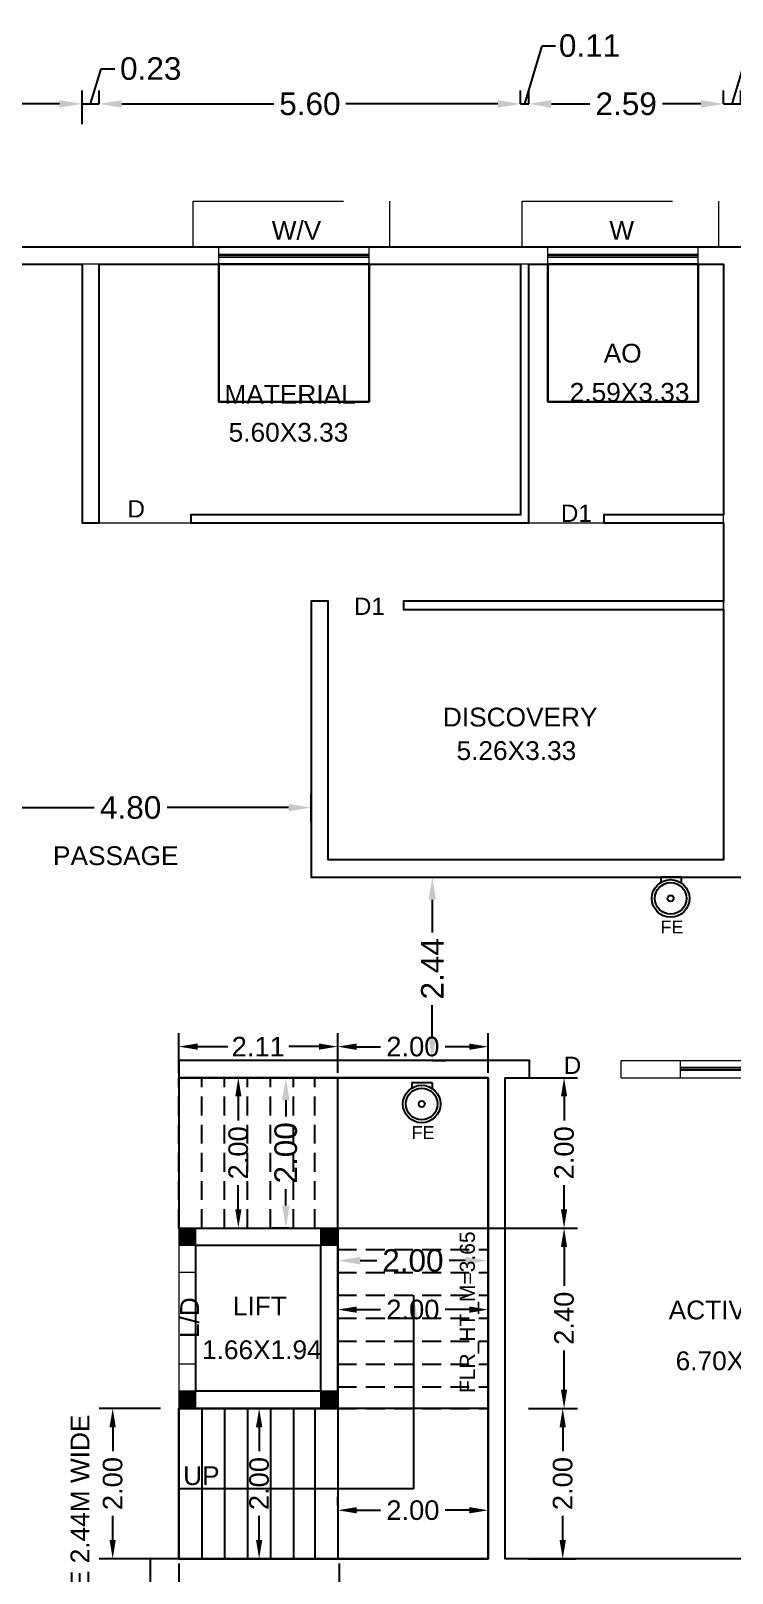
# Model space of a CAD drawing. Header units: metres. Extents: x -278 to 15491, y -352 to 277.
# Drawn here: x 15278.71 to 15288.04, y -315.56 to -295.05 of the extents above; entities that cross this region are included whole.
import ezdxf

# ---------------------------------------------------------------- set-up
doc = ezdxf.new("R2010")
doc.units = ezdxf.units.M
doc.header["$MEASUREMENT"] = 0
doc.linetypes.add('CABLIN', pattern=[0.35, 0.25, -0.1])
doc.linetypes.add('DASHED2', pattern=[0.375, 0.25, -0.125])
for name, color, linetype in [('0 @ 1', 7, 'Continuous'), ('BLK_1_FLR_0_CARPET_AREA', 10, 'Continuous'), ('BLK_1_FLR_0_LIFT', 30, 'Continuous'), ('BLK_1_FLR_0_STAIR_1', 1, 'Continuous'), ('BLK_1_FLR_0_STAIR_1_LANDING_2', 30, 'Continuous')]:
    doc.layers.add(name, color=color, linetype=linetype)
doc.layers.add('BLK_1_FLR_0_BLT_UP_AREA', color=26, linetype='Continuous', plot=False)
for name, color, linetype, lineweight in [('BLK_1_FLR_0_ROOM_1_LIGHT_VENTILATION_1', 232, 'Continuous', 30), ('BLK_1_FLR_0_STAIR_1_FLIGHT_1', 7, 'Continuous', 0), ('BLK_1_FLR_0_STAIR_1_FLIGHT_2', 7, 'Continuous', 0), ('BLK_1_FLR_0_STAIR_1_FLIGHT_3', 7, 'Continuous', 0), ('BLK_1_FLR_0_STAIR_1_LANDING_1', 7, 'Continuous', 0)]:
    doc.layers.add(name, color=color, linetype=linetype, lineweight=lineweight)
doc.styles.get("Standard").update_dxf_attribs({"font": 'arial.ttf'})
doc.dimstyles.new('Annotative', dxfattribs={"dimscale": 0, "dimtxt": 0.3, "dimasz": 0.3, "dimexe": 0.18, "dimexo": 0.0625, "dimgap": 0.09, "dimtad": 0, "dimzin": 0, "dimdsep": 46, "dimtxsty": 'Standard', "dimcen": 0.09, "dimadec": 0, "dimazin": 0, "dimtfac": 1, "dimtofl": 0, "dimtmove": 0, "dimatfit": 3, "dimfxl": 0, "dimtolj": 1, "dimtzin": 0, "dimarcsym": 0})
doc.dimstyles.get("Standard").update_dxf_attribs({"dimtxt": 0.26, "dimasz": 0.25, "dimexe": 0.18, "dimexo": 0.0625, "dimgap": 0.09, "dimtad": 0, "dimzin": 0, "dimdsep": 46, "dimtxsty": 'Standard', "dimcen": 0.09, "dimadec": 0, "dimazin": 0, "dimtfac": 1, "dimtofl": 0, "dimtmove": 0, "dimatfit": 3, "dimfxl": 0, "dimtolj": 1, "dimtzin": 0, "dimarcsym": 0})
doc.dimstyles.new('Standard$0', dxfattribs={"dimtxt": 0.5, "dimasz": 0.5, "dimexe": 0, "dimexo": 1, "dimgap": 0, "dimtad": 0, "dimdec": 4, "dimzin": 0, "dimdsep": 46, "dimlunit": 4, "dimtxsty": 'Standard', "dimcen": 0.09, "dimadec": 0, "dimazin": 0, "dimtfac": 1, "dimtdec": 4, "dimtofl": 0, "dimtmove": 0, "dimatfit": 3, "dimfxl": 0, "dimtolj": 1, "dimtzin": 0, "dimarcsym": 0})

# ---------------------------------------------------------------- blocks, each defined once
blk = doc.blocks.new('*D15')
at = {"color": 0, "lineweight": -2, "ltscale": 10}
for p, q in [((15284.054, -306.305), (15284.234, -306.305)), ((15284.054, -306.605), (15284.054, -307.042)), ((15284.054, -308.443), (15284.054, -308.006)), ((15284.054, -308.743), (15284.234, -308.743))]:
    blk.add_line(p, q, dxfattribs=at)
at = {"color": 0, "lineweight": 0, "ltscale": 10}
for points in [[(15284.004, -306.605), (15284.104, -306.605), (15284.054, -306.305)], [(15284.004, -308.443), (15284.104, -308.443), (15284.054, -308.743)]]:
    blk.add_solid(points, dxfattribs=at)
at = {"layer": 'Defpoints', "color": 0, "lineweight": 0, "ltscale": 10}
for p in [(15284.054, -306.305), (15284.054, -306.305), (15284.054, -308.743)]:
    blk.add_point(p, dxfattribs=at)
at = {"color": 0, "lineweight": 0, "ltscale": 10, "insert": (15284.054, -307.524), "char_height": 0.3, "attachment_point": 5, "rotation": 90}
blk.add_mtext('\\A1;2.44', dxfattribs=at)
blk = doc.blocks.new('*D16')
at = {"color": 0, "lineweight": -2}
for p, q in [((15282.796, -311.5), (15282.796, -311.225)), ((15284.797, -311.5), (15284.797, -311.225)), ((15283.096, -311.405), (15283.315, -311.405)), ((15284.497, -311.405), (15284.278, -311.405))]:
    blk.add_line(p, q, dxfattribs=at)
at = {"color": 0, "lineweight": 0}
for points in [[(15283.096, -311.355), (15283.096, -311.455), (15282.796, -311.405)], [(15284.497, -311.355), (15284.497, -311.455), (15284.797, -311.405)]]:
    blk.add_solid(points, dxfattribs=at)
at = {"layer": 'Defpoints', "color": 0, "lineweight": 0}
for p in [(15282.796, -311.562), (15284.797, -311.405), (15284.797, -311.562)]:
    blk.add_point(p, dxfattribs=at)
at = {"color": 0, "lineweight": 0, "insert": (15283.796, -311.405), "char_height": 0.3, "attachment_point": 5}
blk.add_mtext('\\A1;2.00', dxfattribs=at)
blk = doc.blocks.new('*D17')
at = {"color": 0, "lineweight": -2}
for p, q in [((15282.144, -308.972), (15281.926, -308.972)), ((15282.106, -309.272), (15282.106, -309.49)), ((15282.106, -310.673), (15282.106, -310.454)), ((15282.144, -310.973), (15281.926, -310.973))]:
    blk.add_line(p, q, dxfattribs=at)
at = {"color": 0, "lineweight": 0}
for points in [[(15282.056, -309.272), (15282.156, -309.272), (15282.106, -308.972)], [(15282.056, -310.673), (15282.156, -310.673), (15282.106, -310.973)]]:
    blk.add_solid(points, dxfattribs=at)
at = {"layer": 'Defpoints', "color": 0, "lineweight": 0}
for p in [(15282.106, -308.972), (15282.206, -308.972), (15282.206, -310.973)]:
    blk.add_point(p, dxfattribs=at)
at = {"color": 0, "lineweight": 0, "insert": (15282.106, -309.972), "char_height": 0.3, "attachment_point": 5, "rotation": 90}
blk.add_mtext('\\A1;2.00', dxfattribs=at)
blk = doc.blocks.new('*D18')
at = {"color": 0, "lineweight": -2, "ltscale": 10}
for p, q in [((15269.711, -296.289), (15269.711, -295.84)), ((15279.395, -296.289), (15279.395, -295.84)), ((15270.011, -296.02), (15274.073, -296.02)), ((15279.095, -296.02), (15275.033, -296.02))]:
    blk.add_line(p, q, dxfattribs=at)
at = {"color": 0, "lineweight": 0, "ltscale": 10}
for points in [[(15270.011, -295.97), (15270.011, -296.07), (15269.711, -296.02)], [(15279.095, -295.97), (15279.095, -296.07), (15279.395, -296.02)]]:
    blk.add_solid(points, dxfattribs=at)
at = {"layer": 'Defpoints', "color": 0, "lineweight": 0, "ltscale": 10}
for p in [(15279.395, -296.02), (15269.711, -296.352), (15279.395, -296.352)]:
    blk.add_point(p, dxfattribs=at)
at = {"color": 0, "lineweight": 0, "ltscale": 10, "insert": (15274.553, -296.02), "char_height": 0.3, "attachment_point": 5}
blk.add_mtext('\\A1;9.68', dxfattribs=at)
blk = doc.blocks.new('*D19')
at = {"color": 0, "lineweight": -2, "ltscale": 10}
for p, q in [((15279.509, -296.02), (15279.65, -295.552)), ((15279.65, -295.552), (15279.83, -295.552)), ((15279.395, -296.289), (15279.395, -295.84)), ((15279.623, -296.02), (15279.623, -295.84)), ((15279.095, -296.02), (15278.795, -296.02)), ((15279.395, -296.02), (15279.623, -296.02)), ((15279.923, -296.02), (15280.223, -296.02))]:
    blk.add_line(p, q, dxfattribs=at)
at = {"color": 0, "lineweight": 0, "ltscale": 10}
for points in [[(15279.095, -295.97), (15279.095, -296.07), (15279.395, -296.02)], [(15279.923, -295.97), (15279.923, -296.07), (15279.623, -296.02)]]:
    blk.add_solid(points, dxfattribs=at)
at = {"layer": 'Defpoints', "color": 0, "lineweight": 0, "ltscale": 10}
for p in [(15279.623, -296.02), (15279.623, -296.02), (15279.395, -296.352)]:
    blk.add_point(p, dxfattribs=at)
at = {"color": 0, "lineweight": 0, "ltscale": 10, "insert": (15280.309, -295.552), "char_height": 0.3, "attachment_point": 5}
blk.add_mtext('\\A1;0.23', dxfattribs=at)
blk = doc.blocks.new('*D20')
at = {"color": 0, "lineweight": -2, "ltscale": 10}
for p, q in [((15279.623, -296.02), (15279.623, -295.84)), ((15285.228, -296.02), (15285.228, -295.84)), ((15279.923, -296.02), (15281.947, -296.02)), ((15284.928, -296.02), (15282.905, -296.02))]:
    blk.add_line(p, q, dxfattribs=at)
at = {"color": 0, "lineweight": 0, "ltscale": 10}
for points in [[(15279.923, -295.97), (15279.923, -296.07), (15279.623, -296.02)], [(15284.928, -295.97), (15284.928, -296.07), (15285.228, -296.02)]]:
    blk.add_solid(points, dxfattribs=at)
at = {"layer": 'Defpoints', "color": 0, "lineweight": 0, "ltscale": 10}
for p in [(15279.623, -296.02), (15285.228, -296.02), (15285.228, -296.02)]:
    blk.add_point(p, dxfattribs=at)
at = {"color": 0, "lineweight": 0, "ltscale": 10, "insert": (15282.426, -296.02), "char_height": 0.3, "attachment_point": 5}
blk.add_mtext('\\A1;5.60', dxfattribs=at)
blk = doc.blocks.new('*D21')
at = {"color": 0, "lineweight": -2, "ltscale": 10}
for p, q in [((15285.283, -296.02), (15285.515, -295.246)), ((15285.515, -295.246), (15285.695, -295.246)), ((15285.228, -296.02), (15285.228, -295.84)), ((15285.338, -296.02), (15285.338, -295.84)), ((15284.928, -296.02), (15284.628, -296.02)), ((15285.228, -296.02), (15285.338, -296.02)), ((15285.638, -296.02), (15285.938, -296.02))]:
    blk.add_line(p, q, dxfattribs=at)
at = {"color": 0, "lineweight": 0, "ltscale": 10}
for points in [[(15284.928, -295.97), (15284.928, -296.07), (15285.228, -296.02)], [(15285.638, -295.97), (15285.638, -296.07), (15285.338, -296.02)]]:
    blk.add_solid(points, dxfattribs=at)
at = {"layer": 'Defpoints', "color": 0, "lineweight": 0, "ltscale": 10}
for p in [(15285.228, -296.02), (15285.338, -296.02), (15285.338, -296.02)]:
    blk.add_point(p, dxfattribs=at)
at = {"color": 0, "lineweight": 0, "ltscale": 10, "insert": (15286.146, -295.246), "char_height": 0.3, "attachment_point": 5}
blk.add_mtext('\\A1;0.11', dxfattribs=at)
blk = doc.blocks.new('*D22')
at = {"color": 0, "lineweight": -2, "ltscale": 10}
for p, q in [((15285.338, -296.02), (15285.338, -295.84)), ((15287.928, -296.02), (15287.928, -295.84)), ((15285.638, -296.02), (15286.151, -296.02)), ((15287.628, -296.02), (15287.116, -296.02))]:
    blk.add_line(p, q, dxfattribs=at)
at = {"color": 0, "lineweight": 0, "ltscale": 10}
for points in [[(15285.638, -295.97), (15285.638, -296.07), (15285.338, -296.02)], [(15287.628, -295.97), (15287.628, -296.07), (15287.928, -296.02)]]:
    blk.add_solid(points, dxfattribs=at)
at = {"layer": 'Defpoints', "color": 0, "lineweight": 0, "ltscale": 10}
for p in [(15285.338, -296.02), (15287.928, -296.02), (15287.928, -296.02)]:
    blk.add_point(p, dxfattribs=at)
at = {"color": 0, "lineweight": 0, "ltscale": 10, "insert": (15286.633, -296.02), "char_height": 0.3, "attachment_point": 5}
blk.add_mtext('\\A1;2.59', dxfattribs=at)
blk = doc.blocks.new('*D23')
at = {"color": 0, "lineweight": -2, "ltscale": 10}
for p, q in [((15288.043, -296.02), (15288.276, -295.245)), ((15288.276, -295.245), (15288.456, -295.245)), ((15287.928, -296.02), (15287.928, -295.84)), ((15288.158, -296.02), (15288.158, -295.84)), ((15287.628, -296.02), (15287.328, -296.02)), ((15287.928, -296.02), (15288.158, -296.02)), ((15288.458, -296.02), (15288.758, -296.02))]:
    blk.add_line(p, q, dxfattribs=at)
at = {"color": 0, "lineweight": 0, "ltscale": 10}
for points in [[(15287.628, -295.97), (15287.628, -296.07), (15287.928, -296.02)], [(15288.458, -295.97), (15288.458, -296.07), (15288.158, -296.02)]]:
    blk.add_solid(points, dxfattribs=at)
at = {"layer": 'Defpoints', "color": 0, "lineweight": 0, "ltscale": 10}
for p in [(15287.928, -296.02), (15288.158, -296.02), (15288.158, -296.02)]:
    blk.add_point(p, dxfattribs=at)
at = {"color": 0, "lineweight": 0, "ltscale": 10, "insert": (15288.936, -295.245), "char_height": 0.3, "attachment_point": 5}
blk.add_mtext('\\A1;0.23', dxfattribs=at)
blk = doc.blocks.new('GRT')
for p, q in [((5950.794, 119.102), (5950.794, 118.996)), ((5951.195, 118.984), (5951.195, 119.09))]:
    blk.add_line(p, q)
at = {"linetype": 'ByBlock', "ltscale": 0.5}
blk.add_line((5950.794, 119.102), (5951.195, 119.102), dxfattribs=at)
for radius in [0.367, 0.308, 0.0591]:
    blk.add_circle((5950.985, 118.683), radius)
blk = doc.blocks.new('GRYTI')
at = {"lineweight": 0, "xscale": 0.6810746850801825, "yscale": 0.6810746850801825, "zscale": 0.6810746850801825}
blk.add_blockref('GRT', (11224.832, -379.269), dxfattribs=at)
at = {"lineweight": 0}
blk.add_text('FE', height=0.1703, dxfattribs=at).set_placement((15277.764, -298.902))
blk = doc.blocks.new('*D276')
at = {"color": 0, "lineweight": -2, "ltscale": 10}
for p, q in [((15277.642, -305.569), (15277.642, -305.2)), ((15282.443, -305.569), (15282.443, -305.2)), ((15277.942, -305.38), (15279.557, -305.38)), ((15282.143, -305.38), (15280.528, -305.38))]:
    blk.add_line(p, q, dxfattribs=at)
at = {"color": 0, "lineweight": 0, "ltscale": 10}
for points in [[(15277.942, -305.33), (15277.942, -305.43), (15277.642, -305.38)], [(15282.143, -305.33), (15282.143, -305.43), (15282.443, -305.38)]]:
    blk.add_solid(points, dxfattribs=at)
at = {"layer": 'Defpoints', "color": 0, "lineweight": 0, "ltscale": 10}
for p in [(15282.443, -305.38), (15277.642, -305.632), (15282.443, -305.632)]:
    blk.add_point(p, dxfattribs=at)
at = {"color": 0, "lineweight": 0, "ltscale": 10, "insert": (15280.042, -305.38), "char_height": 0.3, "attachment_point": 5}
blk.add_mtext('\\A1;4.80', dxfattribs=at)
blk = doc.blocks.new('*D323')
at = {"layer": 'BLK_1_FLR_0_STAIR_1_FLIGHT_1', "color": 1, "lineweight": -2, "ltscale": 10}
for p, q in [((15280.682, -315.434), (15280.682, -316.022)), ((15282.816, -315.434), (15282.816, -316.022)), ((15280.932, -315.842), (15281.319, -315.842)), ((15282.566, -315.842), (15282.179, -315.842))]:
    blk.add_line(p, q, dxfattribs=at)
at = {"layer": 'BLK_1_FLR_0_STAIR_1_FLIGHT_1', "color": 1, "lineweight": 0, "ltscale": 10}
for points in [[(15280.932, -315.801), (15280.932, -315.884), (15280.682, -315.842)], [(15282.566, -315.801), (15282.566, -315.884), (15282.816, -315.842)]]:
    blk.add_solid(points, dxfattribs=at)
at = {"layer": 'Defpoints', "color": 0, "lineweight": 0, "ltscale": 10}
for p in [(15280.682, -315.372), (15282.816, -315.372), (15282.816, -315.842)]:
    blk.add_point(p, dxfattribs=at)
at = {"layer": 'BLK_1_FLR_0_STAIR_1_FLIGHT_1', "color": 1, "lineweight": -2, "ltscale": 10, "insert": (15281.749, -315.842), "char_height": 0.26, "attachment_point": 5}
blk.add_mtext('\\A1;2.13', dxfattribs=at)
blk = doc.blocks.new('*D324')
at = {"layer": 'BLK_1_FLR_0_STAIR_1_LANDING_2', "color": 2, "lineweight": -2, "ltscale": 10}
for p, q in [((15282.796, -308.909), (15282.796, -308.38)), ((15284.797, -308.909), (15284.797, -308.38)), ((15283.046, -308.56), (15283.367, -308.56)), ((15284.547, -308.56), (15284.226, -308.56))]:
    blk.add_line(p, q, dxfattribs=at)
at = {"layer": 'BLK_1_FLR_0_STAIR_1_LANDING_2', "color": 2, "lineweight": 0, "ltscale": 10}
for points in [[(15283.046, -308.518), (15283.046, -308.602), (15282.796, -308.56)], [(15284.547, -308.518), (15284.547, -308.602), (15284.797, -308.56)]]:
    blk.add_solid(points, dxfattribs=at)
at = {"layer": 'Defpoints', "color": 0, "lineweight": 0, "ltscale": 10}
for p in [(15282.796, -308.56), (15282.796, -308.972), (15284.797, -308.972)]:
    blk.add_point(p, dxfattribs=at)
at = {"layer": 'BLK_1_FLR_0_STAIR_1_LANDING_2', "color": 2, "lineweight": -2, "ltscale": 10, "insert": (15283.796, -308.56), "char_height": 0.26, "attachment_point": 5}
blk.add_mtext('\\A1;2.00', dxfattribs=at)
blk = doc.blocks.new('*D325')
at = {"layer": 'BLK_1_FLR_0_STAIR_1_FLIGHT_3', "color": 1, "lineweight": -2, "ltscale": 10}
for p, q in [((15280.682, -308.909), (15280.682, -308.379)), ((15282.796, -308.909), (15282.796, -308.379)), ((15280.932, -308.559), (15281.334, -308.559)), ((15282.546, -308.559), (15282.144, -308.559))]:
    blk.add_line(p, q, dxfattribs=at)
at = {"layer": 'BLK_1_FLR_0_STAIR_1_FLIGHT_3', "color": 1, "lineweight": 0, "ltscale": 10}
for points in [[(15280.932, -308.517), (15280.932, -308.6), (15280.682, -308.559)], [(15282.546, -308.517), (15282.546, -308.6), (15282.796, -308.559)]]:
    blk.add_solid(points, dxfattribs=at)
at = {"layer": 'Defpoints', "color": 0, "lineweight": 0, "ltscale": 10}
for p in [(15280.682, -308.559), (15280.682, -308.972), (15282.796, -308.972)]:
    blk.add_point(p, dxfattribs=at)
at = {"layer": 'BLK_1_FLR_0_STAIR_1_FLIGHT_3', "color": 1, "lineweight": -2, "ltscale": 10, "insert": (15281.739, -308.559), "char_height": 0.26, "attachment_point": 5}
blk.add_mtext('\\A1;2.11', dxfattribs=at)
blk = doc.blocks.new('*D326')
at = {"layer": 'BLK_1_FLR_0_STAIR_1_FLIGHT_2', "color": 2, "lineweight": -2, "ltscale": 10}
for p, q in [((15282.796, -312.119), (15282.796, -311.877)), ((15284.797, -312.119), (15284.797, -311.877)), ((15283.046, -312.057), (15283.367, -312.057)), ((15284.547, -312.057), (15284.226, -312.057))]:
    blk.add_line(p, q, dxfattribs=at)
at = {"layer": 'BLK_1_FLR_0_STAIR_1_FLIGHT_2', "color": 2, "lineweight": 0, "ltscale": 10}
for points in [[(15283.046, -312.016), (15283.046, -312.099), (15282.796, -312.057)], [(15284.547, -312.016), (15284.547, -312.099), (15284.797, -312.057)]]:
    blk.add_solid(points, dxfattribs=at)
at = {"layer": 'Defpoints', "color": 0, "lineweight": 0, "ltscale": 10}
for p in [(15282.796, -312.181), (15284.797, -312.057), (15284.797, -312.181)]:
    blk.add_point(p, dxfattribs=at)
at = {"layer": 'BLK_1_FLR_0_STAIR_1_FLIGHT_2', "color": 2, "lineweight": -2, "ltscale": 10, "insert": (15283.796, -312.057), "char_height": 0.26, "attachment_point": 5}
blk.add_mtext('\\A1;2.00', dxfattribs=at)
blk = doc.blocks.new('*D327')
at = {"layer": 'BLK_1_FLR_0_STAIR_1_LANDING_2', "color": 1, "lineweight": -2, "ltscale": 10}
for p, q in [((15285.334, -308.972), (15285.987, -308.972)), ((15285.807, -309.222), (15285.807, -309.543)), ((15285.807, -310.723), (15285.807, -310.402)), ((15283.814, -310.973), (15285.987, -310.973))]:
    blk.add_line(p, q, dxfattribs=at)
at = {"layer": 'BLK_1_FLR_0_STAIR_1_LANDING_2', "color": 1, "lineweight": 0, "ltscale": 10}
for points in [[(15285.765, -309.222), (15285.848, -309.222), (15285.807, -308.972)], [(15285.765, -310.723), (15285.848, -310.723), (15285.807, -310.973)]]:
    blk.add_solid(points, dxfattribs=at)
at = {"layer": 'Defpoints', "color": 0, "lineweight": 0, "ltscale": 10}
for p in [(15285.272, -308.972), (15283.752, -310.973), (15285.807, -310.973)]:
    blk.add_point(p, dxfattribs=at)
at = {"layer": 'BLK_1_FLR_0_STAIR_1_LANDING_2', "color": 1, "lineweight": -2, "ltscale": 10, "insert": (15285.807, -309.972), "char_height": 0.26, "attachment_point": 5, "rotation": 90}
blk.add_mtext('\\A1;2.00', dxfattribs=at)
blk = doc.blocks.new('*D328')
at = {"layer": 'BLK_1_FLR_0_STAIR_1_LANDING_1', "color": 1, "lineweight": -2, "ltscale": 10}
for p, q in [((15285.334, -313.371), (15285.969, -313.371)), ((15285.789, -313.621), (15285.789, -313.942)), ((15285.789, -315.122), (15285.789, -314.801)), ((15285.334, -315.372), (15285.969, -315.372))]:
    blk.add_line(p, q, dxfattribs=at)
at = {"layer": 'BLK_1_FLR_0_STAIR_1_LANDING_1', "color": 1, "lineweight": 0, "ltscale": 10}
for points in [[(15285.747, -313.621), (15285.831, -313.621), (15285.789, -313.371)], [(15285.747, -315.122), (15285.831, -315.122), (15285.789, -315.372)]]:
    blk.add_solid(points, dxfattribs=at)
at = {"layer": 'Defpoints', "color": 0, "lineweight": 0, "ltscale": 10}
for p in [(15285.272, -313.371), (15285.272, -315.372), (15285.789, -315.372)]:
    blk.add_point(p, dxfattribs=at)
at = {"layer": 'BLK_1_FLR_0_STAIR_1_LANDING_1', "color": 1, "lineweight": -2, "ltscale": 10, "insert": (15285.789, -314.371), "char_height": 0.26, "attachment_point": 5, "rotation": 90}
blk.add_mtext('\\A1;2.00', dxfattribs=at)
blk = doc.blocks.new('*D329')
at = {"layer": 'BLK_1_FLR_0_STAIR_1_FLIGHT_2', "color": 1, "lineweight": -2, "ltscale": 10}
for p, q in [((15285.334, -310.973), (15285.987, -310.973)), ((15285.807, -311.223), (15285.807, -311.742)), ((15285.807, -313.121), (15285.807, -312.601)), ((15285.429, -313.371), (15285.987, -313.371))]:
    blk.add_line(p, q, dxfattribs=at)
at = {"layer": 'BLK_1_FLR_0_STAIR_1_FLIGHT_2', "color": 1, "lineweight": 0, "ltscale": 10}
for points in [[(15285.765, -311.223), (15285.848, -311.223), (15285.807, -310.973)], [(15285.765, -313.121), (15285.848, -313.121), (15285.807, -313.371)]]:
    blk.add_solid(points, dxfattribs=at)
at = {"layer": 'Defpoints', "color": 0, "lineweight": 0, "ltscale": 10}
for p in [(15285.272, -310.973), (15285.807, -310.973), (15285.367, -313.371)]:
    blk.add_point(p, dxfattribs=at)
at = {"layer": 'BLK_1_FLR_0_STAIR_1_FLIGHT_2', "color": 1, "lineweight": -2, "ltscale": 10, "insert": (15285.807, -312.172), "char_height": 0.26, "attachment_point": 5, "rotation": 90}
blk.add_mtext('\\A1;2.40', dxfattribs=at)
blk = doc.blocks.new('*D330')
at = {"layer": 'BLK_1_FLR_0_STAIR_1_FLIGHT_3', "color": 2, "lineweight": -2, "ltscale": 10}
for p, q in [((15281.537, -308.972), (15281.654, -308.972)), ((15281.474, -309.222), (15281.474, -309.543)), ((15281.474, -310.723), (15281.474, -310.402)), ((15281.537, -310.973), (15281.654, -310.973))]:
    blk.add_line(p, q, dxfattribs=at)
at = {"layer": 'BLK_1_FLR_0_STAIR_1_FLIGHT_3', "color": 2, "lineweight": 0, "ltscale": 10}
for points in [[(15281.433, -309.222), (15281.516, -309.222), (15281.474, -308.972)], [(15281.433, -310.723), (15281.516, -310.723), (15281.474, -310.973)]]:
    blk.add_solid(points, dxfattribs=at)
at = {"layer": 'Defpoints', "color": 0, "lineweight": 0, "ltscale": 10}
for p in [(15281.474, -308.972), (15281.474, -308.972), (15281.474, -310.973)]:
    blk.add_point(p, dxfattribs=at)
at = {"layer": 'BLK_1_FLR_0_STAIR_1_FLIGHT_3', "color": 2, "lineweight": -2, "ltscale": 10, "insert": (15281.474, -309.972), "char_height": 0.26, "attachment_point": 5, "rotation": 90}
blk.add_mtext('\\A1;2.00', dxfattribs=at)
blk = doc.blocks.new('*D331')
at = {"layer": 'BLK_1_FLR_0_STAIR_1_LANDING_1', "color": 2, "lineweight": -2, "ltscale": 10}
for p, q in [((15282.796, -314.663), (15282.796, -314.546)), ((15284.797, -314.663), (15284.797, -314.546)), ((15283.046, -314.726), (15283.367, -314.726)), ((15284.547, -314.726), (15284.226, -314.726))]:
    blk.add_line(p, q, dxfattribs=at)
at = {"layer": 'BLK_1_FLR_0_STAIR_1_LANDING_1', "color": 2, "lineweight": 0, "ltscale": 10}
for points in [[(15283.046, -314.684), (15283.046, -314.767), (15282.796, -314.726)], [(15284.547, -314.684), (15284.547, -314.767), (15284.797, -314.726)]]:
    blk.add_solid(points, dxfattribs=at)
at = {"layer": 'Defpoints', "color": 0, "lineweight": 0, "ltscale": 10}
for p in [(15282.796, -314.726), (15284.797, -314.726), (15284.797, -314.726)]:
    blk.add_point(p, dxfattribs=at)
at = {"layer": 'BLK_1_FLR_0_STAIR_1_LANDING_1', "color": 2, "lineweight": -2, "ltscale": 10, "insert": (15283.796, -314.726), "char_height": 0.26, "attachment_point": 5}
blk.add_mtext('\\A1;2.00', dxfattribs=at)
blk = doc.blocks.new('*D332')
at = {"layer": 'BLK_1_FLR_0_STAIR_1_FLIGHT_1', "color": 2, "lineweight": -2, "ltscale": 10}
for p, q in [((15281.659, -313.371), (15281.931, -313.371)), ((15281.751, -313.621), (15281.751, -313.942)), ((15281.751, -315.122), (15281.751, -314.801)), ((15281.659, -315.372), (15281.931, -315.372))]:
    blk.add_line(p, q, dxfattribs=at)
at = {"layer": 'BLK_1_FLR_0_STAIR_1_FLIGHT_1', "color": 2, "lineweight": 0, "ltscale": 10}
for points in [[(15281.709, -313.621), (15281.793, -313.621), (15281.751, -313.371)], [(15281.709, -315.122), (15281.793, -315.122), (15281.751, -315.372)]]:
    blk.add_solid(points, dxfattribs=at)
at = {"layer": 'Defpoints', "color": 0, "lineweight": 0, "ltscale": 10}
for p in [(15281.597, -313.371), (15281.751, -313.371), (15281.597, -315.372)]:
    blk.add_point(p, dxfattribs=at)
at = {"layer": 'BLK_1_FLR_0_STAIR_1_FLIGHT_1', "color": 2, "lineweight": -2, "ltscale": 10, "insert": (15281.751, -314.371), "char_height": 0.26, "attachment_point": 5, "rotation": 90}
blk.add_mtext('\\A1;2.00', dxfattribs=at)
blk = doc.blocks.new('*D333')
at = {"layer": 'BLK_1_FLR_0_STAIR_1', "color": 1, "lineweight": -2, "ltscale": 10}
for p, q in [((15280.441, -313.371), (15279.623, -313.371)), ((15279.803, -313.621), (15279.803, -313.942)), ((15279.803, -315.122), (15279.803, -314.801)), ((15280.441, -315.372), (15279.623, -315.372))]:
    blk.add_line(p, q, dxfattribs=at)
at = {"layer": 'BLK_1_FLR_0_STAIR_1', "color": 1, "lineweight": 0, "ltscale": 10}
for points in [[(15279.761, -313.621), (15279.844, -313.621), (15279.803, -313.371)], [(15279.761, -315.122), (15279.844, -315.122), (15279.803, -315.372)]]:
    blk.add_solid(points, dxfattribs=at)
at = {"layer": 'Defpoints', "color": 0, "lineweight": 0, "ltscale": 10}
for p in [(15279.803, -313.371), (15280.503, -313.371), (15280.503, -315.372)]:
    blk.add_point(p, dxfattribs=at)
at = {"layer": 'BLK_1_FLR_0_STAIR_1', "color": 1, "lineweight": -2, "ltscale": 10, "insert": (15279.803, -314.371), "char_height": 0.26, "attachment_point": 5, "rotation": 90}
blk.add_mtext('\\A1;2.00', dxfattribs=at)

msp = doc.modelspace()

# ---------------------------------------------------------------- hatches: boundary and pattern name
at = {"lineweight": 0, "ltscale": 10}
h = msp.add_hatch(color=1, dxfattribs=at)
h.dxf.hatch_style = 1
h.paths.add_polyline_path([(15280.911, -310.973), (15280.682, -310.973), (15280.682, -311.201), (15280.911, -311.201)])
h = msp.add_hatch(color=1, dxfattribs=at)
h.dxf.hatch_style = 1
h.paths.add_polyline_path([(15282.796, -310.973), (15282.567, -310.973), (15282.567, -311.201), (15282.796, -311.201)])
h = msp.add_hatch(color=1, dxfattribs=at)
h.dxf.hatch_style = 1
h.paths.add_polyline_path([(15280.911, -313.142), (15280.682, -313.142), (15280.682, -313.371), (15280.911, -313.371)])
h = msp.add_hatch(color=1, dxfattribs=at)
h.dxf.hatch_style = 1
h.paths.add_polyline_path([(15282.796, -313.142), (15282.567, -313.142), (15282.567, -313.371), (15282.796, -313.371)])

# ---------------------------------------------------------------- linework, layer by layer
at = {"linetype": 'CABLIN', "lineweight": 0, "ltscale": 8}
for p, q in [((15280.873, -297.924), (15280.873, -297.314)), ((15280.873, -297.314), (15283.483, -297.314)), ((15283.483, -297.314), (15283.483, -297.924)), ((15285.251, -297.924), (15285.251, -297.314)), ((15285.251, -297.314), (15287.861, -297.314)), ((15287.861, -297.314), (15287.861, -297.924))]:
    msp.add_line(p, q, dxfattribs=at)
at = {"lineweight": 0}
for p, q in [((15310.185, -297.924), (15269.482, -297.924)), ((15287.928, -298.152), (15269.711, -298.152)), ((15279.395, -301.594), (15279.395, -298.152)), ((15279.623, -301.594), (15279.623, -298.152)), ((15285.228, -301.484), (15285.228, -298.152)), ((15285.338, -301.594), (15285.338, -298.152)), ((15287.928, -306.076), (15287.928, -298.152)), ((15280.843, -301.594), (15280.843, -301.484)), ((15286.338, -301.594), (15286.338, -301.484)), ((15279.395, -301.594), (15287.928, -301.594)), ((15282.443, -302.635), (15282.443, -306.305)), ((15282.443, -302.635), (15282.671, -302.635)), ((15282.671, -302.635), (15282.671, -306.076)), ((15283.671, -302.635), (15287.928, -302.635)), ((15283.671, -302.635), (15283.671, -302.745)), ((15282.671, -306.076), (15287.928, -306.076)), ((15282.443, -306.305), (15285.262, -306.305)), ((15288.386, -306.305), (15285.262, -306.305)), ((15280.682, -308.743), (15285.347, -308.743)), ((15280.682, -308.972), (15280.682, -308.743)), ((15283.425, -308.743), (15285.347, -308.743)), ((15286.567, -308.743), (15290.282, -308.743)), ((15280.682, -308.972), (15284.797, -308.972)), ((15282.796, -308.972), (15282.796, -313.371)), ((15284.797, -308.972), (15284.797, -315.372)), ((15285.025, -308.972), (15285.347, -308.972)), ((15285.025, -308.972), (15285.025, -315.372)), ((15286.567, -308.972), (15290.282, -308.972)), ((15280.682, -310.973), (15284.797, -310.973)), ((15280.682, -310.973), (15280.682, -313.371)), ((15280.911, -311.201), (15282.567, -311.201)), ((15280.911, -311.201), (15280.911, -311.562)), ((15282.567, -311.201), (15282.567, -313.142)), ((15280.911, -312.782), (15280.911, -313.142)), ((15280.911, -313.142), (15282.567, -313.142)), ((15280.682, -313.371), (15282.796, -313.371)), ((15280.301, -315.829), (15280.301, -315.372)), ((15280.301, -315.372), (15284.797, -315.372)), ((15285.025, -315.372), (15291.73, -315.372))]:
    msp.add_line(p, q, dxfattribs=at)
at = {"lineweight": 0, "ltscale": 10}
for p, q in [((15281.213, -298.152), (15281.213, -297.924)), ((15281.213, -298.018), (15283.213, -298.018)), ((15281.213, -298.038), (15283.213, -298.038)), ((15281.213, -298.058), (15283.213, -298.058)), ((15283.213, -298.152), (15283.213, -297.924)), ((15285.591, -298.152), (15285.591, -297.924)), ((15285.591, -298.018), (15287.591, -298.018)), ((15285.591, -298.038), (15287.591, -298.038)), ((15285.591, -298.058), (15287.591, -298.058)), ((15287.591, -298.152), (15287.591, -297.924)), ((15279.395, -301.594), (15279.395, -301.484)), ((15280.843, -301.484), (15285.228, -301.484)), ((15286.338, -301.484), (15287.928, -301.484)), ((15287.928, -302.745), (15283.671, -302.745)), ((15287.928, -302.635), (15287.928, -302.745)), ((15285.347, -308.972), (15285.347, -308.743)), ((15286.567, -308.972), (15286.567, -308.743)), ((15287.352, -308.743), (15287.352, -308.972)), ((15289.352, -308.837), (15287.352, -308.837)), ((15289.352, -308.857), (15287.352, -308.857)), ((15289.352, -308.877), (15287.352, -308.877)), ((15280.911, -311.562), (15280.682, -311.562)), ((15280.911, -312.782), (15280.682, -312.782))]:
    msp.add_line(p, q, dxfattribs=at)
for points in [[(15280.682, -311.201), (15280.911, -311.201), (15280.911, -310.973), (15280.682, -310.973)], [(15282.567, -311.201), (15282.796, -311.201), (15282.796, -310.973), (15282.567, -310.973)], [(15280.682, -313.371), (15280.911, -313.371), (15280.911, -313.142), (15280.682, -313.142)], [(15282.567, -313.371), (15282.796, -313.371), (15282.796, -313.142), (15282.567, -313.142)]]:
    msp.add_lwpolyline(points, close=True, dxfattribs=at)
at = {"layer": 'BLK_1_FLR_0_BLT_UP_AREA', "color": 26}
msp.add_lwpolyline([(15288.378, -327.944), (15288.378, -315.6), (15291.73, -315.6), (15291.73, -327.944), (15310.185, -327.944), (15310.185, -297.924), (15269.482, -297.924), (15269.482, -327.944)], close=True, dxfattribs=at)
at = {"layer": 'BLK_1_FLR_0_CARPET_AREA', "color": 15}
for points in [[(15269.711, -298.152), (15279.395, -298.152), (15279.395, -301.594), (15279.623, -301.594), (15279.623, -298.152), (15285.228, -298.152), (15285.228, -301.484), (15280.843, -301.484), (15280.843, -301.594), (15285.338, -301.594), (15285.338, -298.152), (15287.928, -298.152), (15287.928, -301.484), (15286.338, -301.484), (15286.338, -301.594), (15287.928, -301.594), (15287.928, -302.635), (15283.671, -302.635), (15283.671, -302.745), (15287.928, -302.745), (15287.928, -306.076), (15282.671, -306.076), (15282.671, -302.635), (15282.443, -302.635), (15282.443, -306.305), (15288.386, -306.305)], [(15300.455, -308.743), (15291.502, -308.743), (15291.502, -308.972), (15291.73, -308.972), (15291.73, -315.372), (15285.025, -315.372), (15285.025, -308.972), (15285.347, -308.972), (15285.347, -308.743), (15280.682, -308.743), (15280.682, -308.972), (15284.797, -308.972), (15284.797, -315.372), (15280.301, -315.372), (15280.301, -315.829)]]:
    msp.add_lwpolyline(points, dxfattribs=at)
at = {"layer": 'BLK_1_FLR_0_LIFT', "color": 30, "lineweight": -2, "ltscale": 10}
msp.add_lwpolyline([(15282.567, -313.142), (15280.911, -313.142), (15280.911, -311.201), (15282.567, -311.201)], close=True, dxfattribs=at)
at = {"layer": 'BLK_1_FLR_0_ROOM_1_LIGHT_VENTILATION_1', "color": 1}
for points in [[(15283.213, -298.152), (15281.213, -298.152), (15281.213, -299.982), (15283.213, -299.982)], [(15287.591, -298.152), (15285.591, -298.152), (15285.591, -299.982), (15287.591, -299.982)]]:
    msp.add_lwpolyline(points, close=True, dxfattribs=at)
at = {"layer": 'BLK_1_FLR_0_STAIR_1', "color": 1, "lineweight": -2, "ltscale": 10}
msp.add_lwpolyline([(15280.682, -315.372), (15284.797, -315.372), (15284.797, -308.972), (15280.682, -308.972), (15280.682, -310.973), (15282.796, -310.973), (15282.796, -313.371), (15280.682, -313.371), (15280.682, -315.372)], dxfattribs=at)
at = {"layer": 'BLK_1_FLR_0_STAIR_1_FLIGHT_1', "color": 7, "lineweight": -2, "ltscale": 10}
for p, q in [((15280.682, -313.371), (15280.682, -315.372)), ((15280.987, -313.371), (15280.987, -315.372)), ((15281.292, -313.371), (15281.292, -315.372)), ((15281.597, -313.371), (15281.597, -315.372)), ((15281.901, -313.371), (15281.901, -315.372)), ((15282.206, -313.371), (15282.206, -315.372)), ((15282.491, -313.371), (15282.491, -315.372)), ((15282.796, -313.371), (15282.796, -315.372))]:
    msp.add_line(p, q, dxfattribs=at)
msp.add_lwpolyline([(15280.682, -313.371), (15282.796, -313.371), (15282.796, -315.372), (15280.682, -315.372)], close=True, dxfattribs=at)
at = {"layer": 'BLK_1_FLR_0_STAIR_1_FLIGHT_2', "color": 7, "linetype": 'DASHED2', "lineweight": -2}
for p, q in [((15282.796, -310.973), (15284.797, -310.973)), ((15282.796, -311.257), (15284.797, -311.257)), ((15282.796, -311.562), (15284.797, -311.562)), ((15282.796, -311.867), (15284.797, -311.867)), ((15282.796, -312.172), (15284.797, -312.172)), ((15282.796, -312.477), (15284.797, -312.477)), ((15282.796, -312.781), (15284.797, -312.781)), ((15282.796, -313.086), (15284.797, -313.086)), ((15282.796, -313.371), (15284.797, -313.371))]:
    msp.add_line(p, q, dxfattribs=at)
at = {"layer": 'BLK_1_FLR_0_STAIR_1_FLIGHT_2', "color": 7, "lineweight": -2}
msp.add_lwpolyline([(15282.796, -310.973), (15284.797, -310.973), (15284.797, -313.371), (15282.796, -313.371)], close=True, dxfattribs=at)
at = {"layer": 'BLK_1_FLR_0_STAIR_1_FLIGHT_3', "color": 7, "linetype": 'DASHED2', "lineweight": -2}
for p, q in [((15280.682, -310.973), (15280.682, -308.972)), ((15280.987, -310.973), (15280.987, -308.972)), ((15281.292, -310.973), (15281.292, -308.972)), ((15281.597, -310.973), (15281.597, -308.972)), ((15281.901, -310.973), (15281.901, -308.972)), ((15282.206, -310.973), (15282.206, -308.972)), ((15282.491, -310.973), (15282.491, -308.972)), ((15282.796, -310.973), (15282.796, -308.972))]:
    msp.add_line(p, q, dxfattribs=at)
at = {"layer": 'BLK_1_FLR_0_STAIR_1_FLIGHT_3', "color": 7, "lineweight": -2, "ltscale": 10}
msp.add_lwpolyline([(15280.682, -310.973), (15282.796, -310.973), (15282.796, -308.972), (15280.682, -308.972)], close=True, dxfattribs=at)
at = {"layer": 'BLK_1_FLR_0_STAIR_1_LANDING_1', "color": 0, "lineweight": 0, "ltscale": 10}
msp.add_lwpolyline([(15282.796, -315.372), (15284.797, -315.372), (15284.797, -313.371), (15282.796, -313.371)], close=True, dxfattribs=at)
at = {"layer": 'BLK_1_FLR_0_STAIR_1_LANDING_2', "color": 0, "lineweight": 0, "ltscale": 10}
msp.add_lwpolyline([(15282.796, -308.972), (15284.797, -308.972), (15284.797, -310.973), (15282.796, -310.973)], close=True, dxfattribs=at)

# ---------------------------------------------------------------- block references
at = {"lineweight": 0}
for p in [(9.327, -8.151), (6.016, -10.885)]:
    msp.add_blockref('GRYTI', p, dxfattribs=at)

# ---------------------------------------------------------------- texts
for s, height, p in [('W/V', 0.25, (15281.918, -297.826)), ('W', 0.25, (15286.409, -297.826)), ('AO', 0.25, (15286.334, -299.461)), ('MATERIAL', 0.25, (15281.289, -300.008)), ('2.59X3.33', 0.25, (15285.882, -299.982)), ('5.60X3.33', 0.25, (15281.345, -300.513)), ('D', 0.23, (15280, -301.521)), ('D1', 0.23, (15285.765, -301.58)), ('D1', 0.23, (15283.012, -302.817)), ('DISCOVERY', 0.25, (15284.195, -304.301)), ('5.26X3.33', 0.25, (15284.377, -304.747)), ('PASSAGE ', 0.25, (15279.009, -306.145)), ('D', 0.23, (15285.803, -308.923)), ('LIFT', 0.25, (15281.401, -312.134)), ('ACTIVITY 1', 0.25, (15287.198, -312.187)), ('1.66X1.94', 0.25, (15280.991, -312.716)), ('6.70X 6.40', 0.25, (15287.291, -312.863)), ('UP', 0.25, (15280.74, -314.39))]:
    msp.add_text(s, height=height, dxfattribs=at).set_placement(p)
for s, p in [('L/D', (15280.95, -312.436)), ('PASSAGE 2.44M WIDE', (15279.492, -317.198))]:
    msp.add_text(s, height=0.25, rotation=90, dxfattribs=at).set_placement(p)
at = {"layer": 'BLK_1_FLR_0_STAIR_1', "color": 1, "lineweight": -2, "ltscale": 10, "insert": (15284.42, -312.092), "char_height": 0.2, "width": 2.35844, "attachment_point": 2, "rotation": 90}
msp.add_mtext('FLR_HT_M=3.65', dxfattribs=at)

# ---------------------------------------------------------------- dimensions: what is measured, and where the dimension line sits
at = {"layer": '0 @ 1', "lineweight": 0, "ltscale": 10}
for base, p1, p2, picture, middle in [((15285.338, -296.02), (15285.228, -296.02), (15285.338, -296.02), '*D21', (15285.785, -295.246)), ((15288.158, -296.02), (15287.928, -296.02), (15288.158, -296.02), '*D23', (15288.546, -295.245)), ((15279.623, -296.02), (15279.395, -296.352), (15279.623, -296.02), '*D19', (15279.92, -295.552)), ((15285.2279, -296.0201), (15279.6234, -296.0201), (15285.2279, -296.0201), '*D20', (15282.4256, -296.0201)), ((15287.928, -296.02), (15285.338, -296.02), (15287.928, -296.02), '*D22', (15286.633, -296.02))]:
    dim = msp.add_linear_dim(base=base, p1=p1, p2=p2, angle=180, dimstyle='Annotative', override={"dimscale": 1, "dimtix": 0, "dimtofl": 0, "dimtmove": 1, "dimatfit": 3, "dimfxl": 7.5, "dimfxlon": 1, "dimarcsym": 1}, dxfattribs=at)
    dim.commit()
    dim.dimension.update_dxf_attribs({"geometry": picture, "text_midpoint": middle})
for p1, p2, distance, picture, middle in [((15269.711, -296.352), (15279.395, -296.352), 0.332, '*D18', (15274.553, -296.02)), ((15277.642, -305.632), (15282.443, -305.632), 0.252, '*D276', (15280.042, -305.38)), ((15284.054, -308.743), (15284.054, -306.305), 0, '*D15', (15284.054, -307.524))]:
    dim = msp.add_aligned_dim(p1=p1, p2=p2, distance=distance, dimstyle='Annotative', override={"dimscale": 1, "dimtix": 0, "dimtofl": 0, "dimtmove": 0, "dimatfit": 3, "dimfxl": 7.5, "dimfxlon": 1, "dimarcsym": 1}, dxfattribs=at)
    dim.commit()
    dim.dimension.update_dxf_attribs({"geometry": picture, "text_midpoint": middle})
at = {"layer": '0 @ 1', "lineweight": 0}
for p1, p2, distance, picture, middle in [((15282.206, -310.973), (15282.206, -308.972), 0.1, '*D17', (15282.106, -309.972)), ((15282.796, -311.562), (15284.797, -311.562), 0.157, '*D16', (15283.796, -311.405))]:
    dim = msp.add_aligned_dim(p1=p1, p2=p2, distance=distance, dimstyle='Annotative', override={"dimscale": 1, "dimtix": 0, "dimtofl": 0, "dimtmove": 0, "dimatfit": 3, "dimfxl": 7.5, "dimfxlon": 1, "dimarcsym": 1}, dxfattribs=at)
    dim.commit()
    dim.dimension.update_dxf_attribs({"geometry": picture, "text_midpoint": middle})
at = {"layer": 'BLK_1_FLR_0_STAIR_1', "color": 1, "lineweight": -2, "ltscale": 10}
dim = msp.add_linear_dim(base=(15279.803, -313.371), p1=(15280.503, -315.372), p2=(15280.503, -313.371), angle=90, dimstyle='Standard', override={"dimclrd": 1, "dimclre": 1, "dimclrt": 1}, dxfattribs=at)
dim.commit()
dim.dimension.update_dxf_attribs({"geometry": '*D333', "text_midpoint": (15279.803, -314.371)})
at = {"layer": 'BLK_1_FLR_0_STAIR_1_FLIGHT_1', "color": 2, "lineweight": -2, "ltscale": 10}
dim = msp.add_aligned_dim(p1=(15281.597, -315.372), p2=(15281.597, -313.371), distance=-0.154, dimstyle='Standard$0', override={"dimtxt": 0.26, "dimasz": 0.25, "dimexe": 0.18, "dimexo": 0.0625, "dimgap": 0.09, "dimdec": 2, "dimlunit": 2, "dimclrd": 2, "dimclre": 2, "dimclrt": 2, "dimtdec": 2, "dimfxlon": 0}, dxfattribs=at)
dim.commit()
dim.dimension.update_dxf_attribs({"geometry": '*D332', "text_midpoint": (15281.751, -314.371)})
at = {"layer": 'BLK_1_FLR_0_STAIR_1_FLIGHT_1', "color": 1, "lineweight": -2, "ltscale": 10}
dim = msp.add_linear_dim(base=(15282.816, -315.842), p1=(15280.682, -315.372), p2=(15282.816, -315.372), dimstyle='Standard', override={"dimclrd": 1, "dimclre": 1, "dimclrt": 1}, dxfattribs=at)
dim.commit()
dim.dimension.update_dxf_attribs({"geometry": '*D323', "text_midpoint": (15281.749, -315.842)})
at = {"layer": 'BLK_1_FLR_0_STAIR_1_FLIGHT_2', "color": 1, "lineweight": -2, "ltscale": 10}
dim = msp.add_linear_dim(base=(15285.807, -310.973), p1=(15285.367, -313.371), p2=(15285.272, -310.973), angle=90, dimstyle='Standard', override={"dimclrd": 1, "dimclre": 1, "dimclrt": 1}, dxfattribs=at)
dim.commit()
dim.dimension.update_dxf_attribs({"geometry": '*D329', "text_midpoint": (15285.807, -312.172)})
at = {"layer": 'BLK_1_FLR_0_STAIR_1_FLIGHT_2', "color": 2, "lineweight": -2, "ltscale": 10}
dim = msp.add_aligned_dim(p1=(15282.796, -312.181), p2=(15284.797, -312.181), distance=0.124, dimstyle='Standard', override={"dimclrd": 2, "dimclre": 2, "dimclrt": 2}, dxfattribs=at)
dim.commit()
dim.dimension.update_dxf_attribs({"geometry": '*D326', "text_midpoint": (15283.796, -312.057)})
at = {"layer": 'BLK_1_FLR_0_STAIR_1_FLIGHT_3', "color": 1, "lineweight": -2, "ltscale": 10}
dim = msp.add_linear_dim(base=(15280.682, -308.559), p1=(15282.796, -308.972), p2=(15280.682, -308.972), angle=180, dimstyle='Standard', override={"dimclrd": 1, "dimclre": 1, "dimclrt": 1}, dxfattribs=at)
dim.commit()
dim.dimension.update_dxf_attribs({"geometry": '*D325', "text_midpoint": (15281.739, -308.559)})
at = {"layer": 'BLK_1_FLR_0_STAIR_1_FLIGHT_3', "color": 2, "lineweight": -2, "ltscale": 10}
dim = msp.add_aligned_dim(p1=(15281.474, -310.973), p2=(15281.474, -308.972), distance=0, dimstyle='Standard', override={"dimclrd": 2, "dimclre": 2, "dimclrt": 2}, dxfattribs=at)
dim.commit()
dim.dimension.update_dxf_attribs({"geometry": '*D330', "text_midpoint": (15281.474, -309.972)})
at = {"layer": 'BLK_1_FLR_0_STAIR_1_LANDING_1', "color": 1, "lineweight": -2, "ltscale": 10}
dim = msp.add_linear_dim(base=(15285.789, -315.372), p1=(15285.272, -313.371), p2=(15285.272, -315.372), angle=90, dimstyle='Standard', override={"dimclrd": 1, "dimclre": 1, "dimclrt": 1}, dxfattribs=at)
dim.commit()
dim.dimension.update_dxf_attribs({"geometry": '*D328', "text_midpoint": (15285.789, -314.371)})
at = {"layer": 'BLK_1_FLR_0_STAIR_1_LANDING_1', "color": 2, "lineweight": -2, "ltscale": 10}
dim = msp.add_aligned_dim(p1=(15282.796, -314.726), p2=(15284.797, -314.726), distance=0, dimstyle='Standard$0', override={"dimtxt": 0.26, "dimasz": 0.25, "dimexe": 0.18, "dimexo": 0.0625, "dimgap": 0.09, "dimdec": 2, "dimlunit": 2, "dimclrd": 2, "dimclre": 2, "dimclrt": 2, "dimtdec": 2, "dimfxlon": 0}, dxfattribs=at)
dim.commit()
dim.dimension.update_dxf_attribs({"geometry": '*D331', "text_midpoint": (15283.796, -314.726)})
at = {"layer": 'BLK_1_FLR_0_STAIR_1_LANDING_2', "color": 2, "lineweight": -2, "ltscale": 10}
dim = msp.add_linear_dim(base=(15282.796, -308.56), p1=(15284.797, -308.972), p2=(15282.796, -308.972), angle=180, dimstyle='Standard', override={"dimclrd": 2, "dimclre": 2, "dimclrt": 2}, dxfattribs=at)
dim.commit()
dim.dimension.update_dxf_attribs({"geometry": '*D324', "text_midpoint": (15283.796, -308.56)})
at = {"layer": 'BLK_1_FLR_0_STAIR_1_LANDING_2', "color": 1, "lineweight": -2, "ltscale": 10}
dim = msp.add_linear_dim(base=(15285.807, -310.973), p1=(15285.272, -308.972), p2=(15283.752, -310.973), angle=90, dimstyle='Standard', override={"dimclrd": 1, "dimclre": 1, "dimclrt": 1}, dxfattribs=at)
dim.commit()
dim.dimension.update_dxf_attribs({"geometry": '*D327', "text_midpoint": (15285.807, -309.972)})

# ---------------------------------------------------------------- leaders
at = {"layer": '0 @ 1', "lineweight": 0}
msp.add_leader([(15283.806, -311.867), (15283.806, -314.443), (15280.682, -314.443)], dimstyle='Annotative', override={"dimscale": 1, "dimgap": 0.09, "dimtad": 0, "dimfxl": 7.5, "dimfxlon": 1, "dimarcsym": 1}, dxfattribs=at)

doc.saveas('drawing.dxf')
